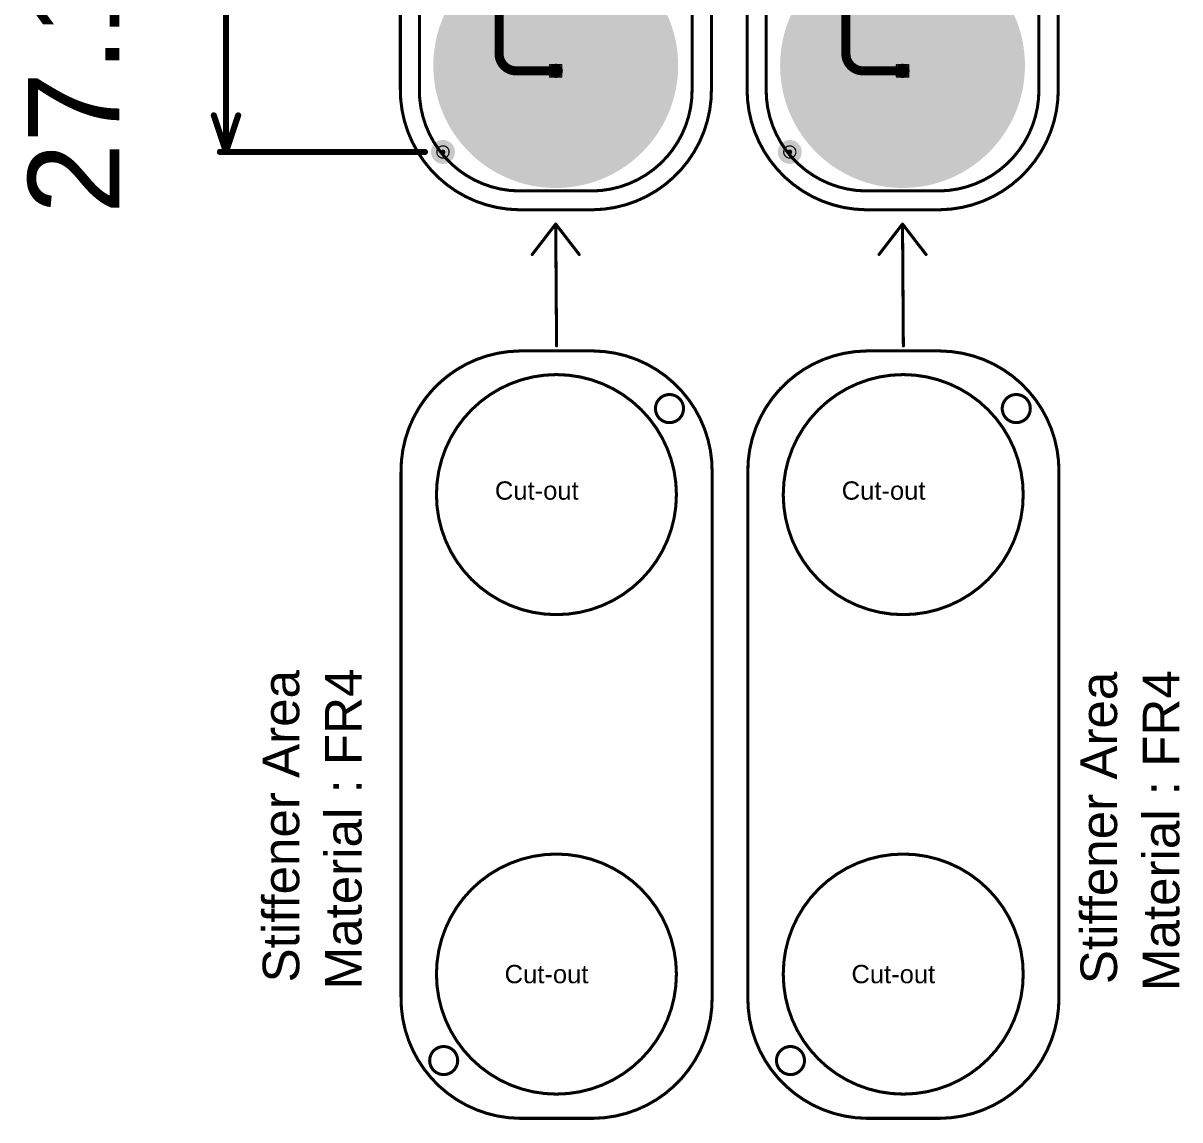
# Model space of a CAD drawing. Header units: inches. Extents: x -17 to 349, y -40 to 215.
# Drawn here: x -17.5 to 30.71, y -40.32 to 5.37 of the extents above; entities that cross this region are included whole.
import ezdxf

# ---------------------------------------------------------------- set-up
doc = ezdxf.new("R2010")
doc.units = ezdxf.units.IN
for name, color, linetype in [('Board Outline', 216, 'Continuous'), ('Bottom Layer', 5, 'Continuous'), ('Bottom Overlay', 54, 'Continuous'), ('Bottom Paste', 16, 'Continuous'), ('Bottom Solder', 6, 'Continuous'), ('Dimension', 6, 'Continuous'), ('Drill Drawing', 1, 'Continuous'), ('Fabrication', 76, 'Continuous'), ('Pad Holes', 156, 'Continuous'), ('Top Layer', 1, 'Continuous'), ('Top Solder', 216, 'Continuous'), ('Via Holes', 16, 'Continuous')]:
    doc.layers.add(name, color=color, linetype=linetype)
doc.styles.add('Arial', font='', dxfattribs={"height": 0.2})
doc.styles.get('Arial').set_extended_font_data('Arial')

# ---------------------------------------------------------------- blocks, each defined once
blk = doc.blocks.new('EMG_2_PAD_B_39')
at = {"layer": 'Bottom Layer'}
h = blk.add_hatch(color=5, dxfattribs=at)
edge = h.paths.add_edge_path()
edge.add_arc((0, 9.987), 5, 0, 360)
h = blk.add_hatch(color=5, dxfattribs=at)
edge = h.paths.add_edge_path()
edge.add_arc((0, -9.987), 5, 0, 360)
at = {"layer": 'Bottom Paste'}
h = blk.add_hatch(color=16, dxfattribs=at)
edge = h.paths.add_edge_path()
edge.add_arc((0, 9.987), 5, 0, 360)
h = blk.add_hatch(color=16, dxfattribs=at)
edge = h.paths.add_edge_path()
edge.add_arc((0, -9.987), 5, 0, 360)
at = {"layer": 'Bottom Solder'}
h = blk.add_hatch(color=6, dxfattribs=at)
edge = h.paths.add_edge_path()
edge.add_arc((0, 9.987), 5.102, 0, 360)
h = blk.add_hatch(color=6, dxfattribs=at)
edge = h.paths.add_edge_path()
edge.add_arc((0, -9.987), 5.102, 0, 360)
at = {"layer": 'Bottom Overlay'}
for points in [[(-5.683, 10.966, 0.127, 0.127, -0.414214), (-1.531, 15.213, 0.127, 0.127, 0)], [(-1.531, 15.213, 0.127, 0.127, 0), (1.531, 15.213, 0.127, 0.127, 0)], [(1.531, 15.213, 0.127, 0.127, -0.414214), (5.683, 10.966, 0.127, 0.127, 0)], [(-5.683, -10.966, 0.127, 0.127, 0), (-5.683, 10.966, 0.127, 0.127, 0)], [(5.683, -10.966, 0.127, 0.127, 0), (5.683, 10.966, 0.127, 0.127, 0)], [(-1.531, -15.213, 0.127, 0.127, -0.414214), (-5.683, -10.966, 0.127, 0.127, 0)], [(5.683, -10.966, 0.127, 0.127, -0.414214), (1.531, -15.213, 0.127, 0.127, 0)], [(-1.531, -15.213, 0.127, 0.127, 0), (1.531, -15.213, 0.127, 0.127, 0)]]:
    blk.add_lwpolyline(points, format="xyseb", dxfattribs=at)
for points in [[(-1.562, 15.213, 0.0635, 0.0635, 1), (-1.499, 15.213, 0.0635, 0.0635, 1)], [(-1.562, 15.213, 0.0635, 0.0635, 1), (-1.499, 15.213, 0.0635, 0.0635, 1)], [(1.499, 15.213, 0.0635, 0.0635, 1), (1.562, 15.213, 0.0635, 0.0635, 1)], [(1.499, 15.213, 0.0635, 0.0635, 1), (1.562, 15.213, 0.0635, 0.0635, 1)], [(-5.715, 10.966, 0.0635, 0.0635, 1), (-5.652, 10.966, 0.0635, 0.0635, 1)], [(-5.715, 10.966, 0.0635, 0.0635, 1), (-5.652, 10.966, 0.0635, 0.0635, 1)], [(5.651, 10.966, 0.0635, 0.0635, 1), (5.715, 10.966, 0.0635, 0.0635, 1)], [(5.651, 10.966, 0.0635, 0.0635, 1), (5.715, 10.966, 0.0635, 0.0635, 1)], [(-5.715, -10.966, 0.0635, 0.0635, 1), (-5.652, -10.966, 0.0635, 0.0635, 1)], [(-5.715, -10.966, 0.0635, 0.0635, 1), (-5.652, -10.966, 0.0635, 0.0635, 1)], [(5.651, -10.966, 0.0635, 0.0635, 1), (5.715, -10.966, 0.0635, 0.0635, 1)], [(5.651, -10.966, 0.0635, 0.0635, 1), (5.715, -10.966, 0.0635, 0.0635, 1)], [(-1.562, -15.213, 0.0635, 0.0635, 1), (-1.499, -15.213, 0.0635, 0.0635, 1)], [(-1.562, -15.213, 0.0635, 0.0635, 1), (-1.499, -15.213, 0.0635, 0.0635, 1)], [(1.499, -15.213, 0.0635, 0.0635, 1), (1.562, -15.213, 0.0635, 0.0635, 1)], [(1.499, -15.213, 0.0635, 0.0635, 1), (1.562, -15.213, 0.0635, 0.0635, 1)]]:
    blk.add_lwpolyline(points, format="xyseb", close=True, dxfattribs=at)
blk = doc.blocks.new('EMG_2_PAD_B_40')
at = {"layer": 'Bottom Layer'}
h = blk.add_hatch(color=5, dxfattribs=at)
edge = h.paths.add_edge_path()
edge.add_arc((0, 9.987), 5, 0, 360)
h = blk.add_hatch(color=5, dxfattribs=at)
edge = h.paths.add_edge_path()
edge.add_arc((0, -9.987), 5, 0, 360)
at = {"layer": 'Bottom Paste'}
h = blk.add_hatch(color=16, dxfattribs=at)
edge = h.paths.add_edge_path()
edge.add_arc((0, 9.987), 5, 0, 360)
h = blk.add_hatch(color=16, dxfattribs=at)
edge = h.paths.add_edge_path()
edge.add_arc((0, -9.987), 5, 0, 360)
at = {"layer": 'Bottom Solder'}
h = blk.add_hatch(color=6, dxfattribs=at)
edge = h.paths.add_edge_path()
edge.add_arc((0, 9.987), 5.102, 0, 360)
h = blk.add_hatch(color=6, dxfattribs=at)
edge = h.paths.add_edge_path()
edge.add_arc((0, -9.987), 5.102, 0, 360)
at = {"layer": 'Bottom Overlay'}
for points in [[(-5.683, 10.966, 0.127, 0.127, -0.414214), (-1.531, 15.213, 0.127, 0.127, 0)], [(-1.531, 15.213, 0.127, 0.127, 0), (1.531, 15.213, 0.127, 0.127, 0)], [(1.531, 15.213, 0.127, 0.127, -0.414214), (5.683, 10.966, 0.127, 0.127, 0)], [(-5.683, -10.966, 0.127, 0.127, 0), (-5.683, 10.966, 0.127, 0.127, 0)], [(5.683, -10.966, 0.127, 0.127, 0), (5.683, 10.966, 0.127, 0.127, 0)], [(-1.531, -15.213, 0.127, 0.127, -0.414214), (-5.683, -10.966, 0.127, 0.127, 0)], [(5.683, -10.966, 0.127, 0.127, -0.414214), (1.531, -15.213, 0.127, 0.127, 0)], [(-1.531, -15.213, 0.127, 0.127, 0), (1.531, -15.213, 0.127, 0.127, 0)]]:
    blk.add_lwpolyline(points, format="xyseb", dxfattribs=at)
for points in [[(-1.562, 15.213, 0.0635, 0.0635, 1), (-1.499, 15.213, 0.0635, 0.0635, 1)], [(-1.562, 15.213, 0.0635, 0.0635, 1), (-1.499, 15.213, 0.0635, 0.0635, 1)], [(1.499, 15.213, 0.0635, 0.0635, 1), (1.562, 15.213, 0.0635, 0.0635, 1)], [(1.499, 15.213, 0.0635, 0.0635, 1), (1.562, 15.213, 0.0635, 0.0635, 1)], [(-5.715, 10.966, 0.0635, 0.0635, 1), (-5.652, 10.966, 0.0635, 0.0635, 1)], [(-5.715, 10.966, 0.0635, 0.0635, 1), (-5.652, 10.966, 0.0635, 0.0635, 1)], [(5.651, 10.966, 0.0635, 0.0635, 1), (5.715, 10.966, 0.0635, 0.0635, 1)], [(5.651, 10.966, 0.0635, 0.0635, 1), (5.715, 10.966, 0.0635, 0.0635, 1)], [(-5.715, -10.966, 0.0635, 0.0635, 1), (-5.652, -10.966, 0.0635, 0.0635, 1)], [(-5.715, -10.966, 0.0635, 0.0635, 1), (-5.652, -10.966, 0.0635, 0.0635, 1)], [(5.651, -10.966, 0.0635, 0.0635, 1), (5.715, -10.966, 0.0635, 0.0635, 1)], [(5.651, -10.966, 0.0635, 0.0635, 1), (5.715, -10.966, 0.0635, 0.0635, 1)], [(-1.562, -15.213, 0.0635, 0.0635, 1), (-1.499, -15.213, 0.0635, 0.0635, 1)], [(-1.562, -15.213, 0.0635, 0.0635, 1), (-1.499, -15.213, 0.0635, 0.0635, 1)], [(1.499, -15.213, 0.0635, 0.0635, 1), (1.562, -15.213, 0.0635, 0.0635, 1)], [(1.499, -15.213, 0.0635, 0.0635, 1), (1.562, -15.213, 0.0635, 0.0635, 1)]]:
    blk.add_lwpolyline(points, format="xyseb", close=True, dxfattribs=at)

msp = doc.modelspace()

# ---------------------------------------------------------------- hatches: boundary and pattern name
at = {"layer": 'Bottom Layer'}
h = msp.add_hatch(color=5, dxfattribs=at)
edge = h.paths.add_edge_path()
edge.add_arc((4.699, 3.379), 0.3, 0, 360)
h = msp.add_hatch(color=5, dxfattribs=at)
edge = h.paths.add_edge_path()
edge.add_arc((19.151, 3.379), 0.3, 0, 360)
at = {"layer": 'Bottom Solder'}
h = msp.add_hatch(color=6, dxfattribs=at)
edge = h.paths.add_edge_path()
edge.add_arc((0, 0), 0.102, 0, 360)
h = msp.add_hatch(color=6, dxfattribs=at)
edge = h.paths.add_edge_path()
edge.add_arc((14.452, 0), 0.102, 0, 360)
at = {"layer": 'Pad Holes'}
h = msp.add_hatch(color=7, dxfattribs=at)
edge = h.paths.add_edge_path()
edge.add_arc((0, 0), 0.5, 0, 360)
h = msp.add_hatch(color=7, dxfattribs=at)
edge = h.paths.add_edge_path()
edge.add_arc((14.452, 0), 0.5, 0, 360)
at = {"layer": 'Top Layer'}
h = msp.add_hatch(color=1, dxfattribs=at)
edge = h.paths.add_edge_path()
edge.add_arc((4.699, 3.379), 0.3, 0, 360)
h = msp.add_hatch(color=1, dxfattribs=at)
edge = h.paths.add_edge_path()
edge.add_arc((19.151, 3.379), 0.3, 0, 360)
at = {"layer": 'Top Solder'}
h = msp.add_hatch(color=216, dxfattribs=at)
edge = h.paths.add_edge_path()
edge.add_arc((0, 0), 0.102, 0, 360)
h = msp.add_hatch(color=216, dxfattribs=at)
edge = h.paths.add_edge_path()
edge.add_arc((14.452, 0), 0.102, 0, 360)
at = {"layer": 'Via Holes'}
h = msp.add_hatch(color=7, dxfattribs=at)
edge = h.paths.add_edge_path()
edge.add_arc((4.699, 3.379), 0.15, 0, 360)
h = msp.add_hatch(color=7, dxfattribs=at)
edge = h.paths.add_edge_path()
edge.add_arc((19.151, 3.379), 0.15, 0, 360)

# ---------------------------------------------------------------- linework, layer by layer
at = {"layer": 'Board Outline'}
for points in [[(-1.778, 2.648, 0.127, 0.127, 0), (-1.778, 24.504, 0.127, 0.127, 0)], [(11.188, 24.504, 0.127, 0.127, 0), (11.188, 2.648, 0.127, 0.127, 0)], [(11.188, 24.504, 0.127, 0.127, 0), (11.188, 2.648, 0.127, 0.127, 0)], [(12.674, 2.648, 0.127, 0.127, 0), (12.674, 24.504, 0.127, 0.127, 0)], [(25.64, 24.504, 0.127, 0.127, 0), (25.64, 2.648, 0.127, 0.127, 0)], [(3.166, -2.408, 0.127, 0.127, -0.414214), (-1.778, 2.648, 0.127, 0.127, 0)], [(11.188, 2.648, 0.127, 0.127, -0.414214), (6.245, -2.408, 0.127, 0.127, 0)], [(17.618, -2.408, 0.127, 0.127, -0.414214), (12.674, 2.648, 0.127, 0.127, 0)], [(25.64, 2.648, 0.127, 0.127, -0.414214), (20.697, -2.408, 0.127, 0.127, 0)], [(3.166, -2.408, 0.127, 0.127, 0), (6.245, -2.408, 0.127, 0.127, 0)], [(17.618, -2.408, 0.127, 0.127, 0), (20.697, -2.408, 0.127, 0.127, 0)]]:
    msp.add_lwpolyline(points, format="xyseb", dxfattribs=at)
for points in [[(-1.81, 2.648, 0.0635, 0.0635, 1), (-1.746, 2.648, 0.0635, 0.0635, 1)], [(-1.81, 2.648, 0.0635, 0.0635, 1), (-1.746, 2.648, 0.0635, 0.0635, 1)], [(11.157, 2.648, 0.0635, 0.0635, 1), (11.22, 2.648, 0.0635, 0.0635, 1)], [(11.157, 2.648, 0.0635, 0.0635, 1), (11.22, 2.648, 0.0635, 0.0635, 1)], [(11.157, 2.648, 0.0635, 0.0635, 1), (11.22, 2.648, 0.0635, 0.0635, 1)], [(12.642, 2.648, 0.0635, 0.0635, 1), (12.706, 2.648, 0.0635, 0.0635, 1)], [(12.642, 2.648, 0.0635, 0.0635, 1), (12.706, 2.648, 0.0635, 0.0635, 1)], [(25.609, 2.648, 0.0635, 0.0635, 1), (25.672, 2.648, 0.0635, 0.0635, 1)], [(25.609, 2.648, 0.0635, 0.0635, 1), (25.672, 2.648, 0.0635, 0.0635, 1)], [(3.134, -2.408, 0.0635, 0.0635, 1), (3.197, -2.408, 0.0635, 0.0635, 1)], [(3.134, -2.408, 0.0635, 0.0635, 1), (3.197, -2.408, 0.0635, 0.0635, 1)], [(6.213, -2.408, 0.0635, 0.0635, 1), (6.277, -2.408, 0.0635, 0.0635, 1)], [(6.213, -2.408, 0.0635, 0.0635, 1), (6.277, -2.408, 0.0635, 0.0635, 1)], [(17.586, -2.408, 0.0635, 0.0635, 1), (17.649, -2.408, 0.0635, 0.0635, 1)], [(17.586, -2.408, 0.0635, 0.0635, 1), (17.649, -2.408, 0.0635, 0.0635, 1)], [(20.665, -2.408, 0.0635, 0.0635, 1), (20.729, -2.408, 0.0635, 0.0635, 1)], [(20.665, -2.408, 0.0635, 0.0635, 1), (20.729, -2.408, 0.0635, 0.0635, 1)]]:
    msp.add_lwpolyline(points, format="xyseb", close=True, dxfattribs=at)
at = {"layer": 'Dimension'}
for points in [[(-9.042, 0, 0.254, 0.254, 0), (-9.042, 13.58, 0.254, 0.254, 0)], [(-9.55, 1.524, 0.254, 0.254, 0), (-9.042, 0, 0.254, 0.254, 0)], [(-9.042, 0, 0.254, 0.254, 0), (-8.534, 1.524, 0.254, 0.254, 0)], [(-9.296, 0, 0.254, 0.254, 0), (-0.754, 0, 0.254, 0.254, 0)]]:
    msp.add_lwpolyline(points, format="xyseb", dxfattribs=at)
for points in [[(-9.614, 1.524, 0.127, 0.127, 1), (-9.487, 1.524, 0.127, 0.127, 1)], [(-8.598, 1.524, 0.127, 0.127, 1), (-8.471, 1.524, 0.127, 0.127, 1)], [(-9.36, 0, 0.127, 0.127, 1), (-9.233, 0, 0.127, 0.127, 1)], [(-9.106, 0, 0.127, 0.127, 1), (-8.979, 0, 0.127, 0.127, 1)], [(-9.106, 0, 0.127, 0.127, 1), (-8.979, 0, 0.127, 0.127, 1)], [(-9.106, 0, 0.127, 0.127, 1), (-8.979, 0, 0.127, 0.127, 1)], [(-0.817, 0, 0.127, 0.127, 1), (-0.69, 0, 0.127, 0.127, 1)]]:
    msp.add_lwpolyline(points, format="xyseb", close=True, dxfattribs=at)
at = {"layer": 'Drill Drawing'}
for points in [[(4.445, 3.633, 0.0508, 0.0508, 0), (4.953, 3.633, 0.0508, 0.0508, 0)], [(4.445, 3.125, 0.0508, 0.0508, 0), (4.445, 3.633, 0.0508, 0.0508, 0)], [(4.953, 3.125, 0.0508, 0.0508, 0), (4.953, 3.633, 0.0508, 0.0508, 0)], [(18.897, 3.633, 0.0508, 0.0508, 0), (19.405, 3.633, 0.0508, 0.0508, 0)], [(18.897, 3.125, 0.0508, 0.0508, 0), (18.897, 3.633, 0.0508, 0.0508, 0)], [(19.405, 3.125, 0.0508, 0.0508, 0), (19.405, 3.633, 0.0508, 0.0508, 0)], [(4.445, 3.125, 0.0508, 0.0508, 0), (4.953, 3.125, 0.0508, 0.0508, 0)], [(18.897, 3.125, 0.0508, 0.0508, 0), (19.405, 3.125, 0.0508, 0.0508, 0)]]:
    msp.add_lwpolyline(points, format="xyseb", dxfattribs=at)
for points in [[(4.432, 3.633, 0.0254, 0.0254, 1), (4.458, 3.633, 0.0254, 0.0254, 1)], [(4.432, 3.633, 0.0254, 0.0254, 1), (4.458, 3.633, 0.0254, 0.0254, 1)], [(4.94, 3.633, 0.0254, 0.0254, 1), (4.966, 3.633, 0.0254, 0.0254, 1)], [(4.94, 3.633, 0.0254, 0.0254, 1), (4.966, 3.633, 0.0254, 0.0254, 1)], [(18.884, 3.633, 0.0254, 0.0254, 1), (18.91, 3.633, 0.0254, 0.0254, 1)], [(18.884, 3.633, 0.0254, 0.0254, 1), (18.91, 3.633, 0.0254, 0.0254, 1)], [(19.392, 3.633, 0.0254, 0.0254, 1), (19.418, 3.633, 0.0254, 0.0254, 1)], [(19.392, 3.633, 0.0254, 0.0254, 1), (19.418, 3.633, 0.0254, 0.0254, 1)], [(4.432, 3.125, 0.0254, 0.0254, 1), (4.458, 3.125, 0.0254, 0.0254, 1)], [(4.432, 3.125, 0.0254, 0.0254, 1), (4.458, 3.125, 0.0254, 0.0254, 1)], [(4.94, 3.125, 0.0254, 0.0254, 1), (4.966, 3.125, 0.0254, 0.0254, 1)], [(4.94, 3.125, 0.0254, 0.0254, 1), (4.966, 3.125, 0.0254, 0.0254, 1)], [(18.884, 3.125, 0.0254, 0.0254, 1), (18.91, 3.125, 0.0254, 0.0254, 1)], [(18.884, 3.125, 0.0254, 0.0254, 1), (18.91, 3.125, 0.0254, 0.0254, 1)], [(19.392, 3.125, 0.0254, 0.0254, 1), (19.418, 3.125, 0.0254, 0.0254, 1)], [(19.392, 3.125, 0.0254, 0.0254, 1), (19.418, 3.125, 0.0254, 0.0254, 1)], [(0.254, 0, 0.0508, 0.0508, 1), (-0.254, 0, 0.0508, 0.0508, 1)], [(-0.267, 0, 0.0254, 0.0254, 1), (-0.241, 0, 0.0254, 0.0254, 1)], [(0.241, 0, 0.0254, 0.0254, 1), (0.267, 0, 0.0254, 0.0254, 1)], [(14.706, 0, 0.0508, 0.0508, 1), (14.198, 0, 0.0508, 0.0508, 1)], [(14.185, 0, 0.0254, 0.0254, 1), (14.211, 0, 0.0254, 0.0254, 1)], [(14.693, 0, 0.0254, 0.0254, 1), (14.719, 0, 0.0254, 0.0254, 1)]]:
    msp.add_lwpolyline(points, format="xyseb", close=True, dxfattribs=at)
at = {"layer": 'Fabrication'}
for points in [[(4.699, 3.602, 0.127, 0.127, 0), (4.699, 3.602, 0.127, 0.127, 0)], [(4.699, 3.602, 0.127, 0.127, 0), (4.699, 3.602, 0.127, 0.127, 0)], [(3.718, -4.271, 0.127, 0.127, 0), (4.698, -3.001, 0.127, 0.127, 0)], [(4.698, -3.001, 0.127, 0.127, 0), (5.678, -4.271, 0.127, 0.127, 0)], [(4.698, -3.001, 0.127, 0.127, 0), (4.734, -8.081, 0.127, 0.127, 0)], [(18.17, -4.271, 0.127, 0.127, 0), (19.15, -3.001, 0.127, 0.127, 0)], [(19.15, -3.001, 0.127, 0.127, 0), (20.13, -4.271, 0.127, 0.127, 0)], [(19.15, -3.001, 0.127, 0.127, 0), (19.186, -8.081, 0.127, 0.127, 0)], [(-1.749, -13.346, 0.127, 0.127, -0.414214), (3.194, -8.29, 0.127, 0.127, 0)], [(3.194, -8.29, 0.127, 0.127, 0), (6.274, -8.29, 0.127, 0.127, 0)], [(6.274, -8.29, 0.127, 0.127, -0.414214), (11.217, -13.346, 0.127, 0.127, 0)], [(12.703, -13.346, 0.127, 0.127, -0.414214), (17.646, -8.29, 0.127, 0.127, 0)], [(17.646, -8.29, 0.127, 0.127, 0), (20.726, -8.29, 0.127, 0.127, 0)], [(20.726, -8.29, 0.127, 0.127, -0.414214), (25.669, -13.346, 0.127, 0.127, 0)], [(-1.749, -13.346, 0.127, 0.127, -0.244175), (0.329, -9.232, 0.127, 0.127, 0)], [(12.703, -13.346, 0.127, 0.127, -0.244175), (14.781, -9.232, 0.127, 0.127, 0)], [(-1.749, -35.201, 0.127, 0.127, 0), (-1.749, -13.346, 0.127, 0.127, 0)], [(11.217, -13.346, 0.127, 0.127, 0), (11.217, -35.201, 0.127, 0.127, 0)], [(12.703, -35.201, 0.127, 0.127, 0), (12.703, -13.346, 0.127, 0.127, 0)], [(25.669, -13.346, 0.127, 0.127, 0), (25.669, -35.201, 0.127, 0.127, 0)], [(3.194, -40.257, 0.127, 0.127, -0.414214), (-1.749, -35.201, 0.127, 0.127, 0)], [(11.217, -35.201, 0.127, 0.127, -0.414214), (6.274, -40.257, 0.127, 0.127, 0)], [(17.647, -40.257, 0.127, 0.127, -0.414214), (12.703, -35.201, 0.127, 0.127, 0)], [(25.669, -35.201, 0.127, 0.127, -0.414214), (20.726, -40.257, 0.127, 0.127, 0)], [(3.194, -40.257, 0.127, 0.127, 0), (6.274, -40.257, 0.127, 0.127, 0)], [(17.647, -40.257, 0.127, 0.127, 0), (20.726, -40.257, 0.127, 0.127, 0)]]:
    msp.add_lwpolyline(points, format="xyseb", dxfattribs=at)
for points in [[(4.667, 3.602, 0.0635, 0.0635, 1), (4.731, 3.602, 0.0635, 0.0635, 1)], [(4.667, 3.602, 0.0635, 0.0635, 1), (4.731, 3.602, 0.0635, 0.0635, 1)], [(4.667, 3.602, 0.0635, 0.0635, 1), (4.731, 3.602, 0.0635, 0.0635, 1)], [(4.667, 3.602, 0.0635, 0.0635, 1), (4.731, 3.602, 0.0635, 0.0635, 1)], [(4.667, -3.001, 0.0635, 0.0635, 1), (4.73, -3.001, 0.0635, 0.0635, 1)], [(4.667, -3.001, 0.0635, 0.0635, 1), (4.73, -3.001, 0.0635, 0.0635, 1)], [(4.667, -3.001, 0.0635, 0.0635, 1), (4.73, -3.001, 0.0635, 0.0635, 1)], [(19.119, -3.001, 0.0635, 0.0635, 1), (19.182, -3.001, 0.0635, 0.0635, 1)], [(19.119, -3.001, 0.0635, 0.0635, 1), (19.182, -3.001, 0.0635, 0.0635, 1)], [(19.119, -3.001, 0.0635, 0.0635, 1), (19.182, -3.001, 0.0635, 0.0635, 1)], [(3.687, -4.271, 0.0635, 0.0635, 1), (3.75, -4.271, 0.0635, 0.0635, 1)], [(5.647, -4.271, 0.0635, 0.0635, 1), (5.71, -4.271, 0.0635, 0.0635, 1)], [(18.139, -4.271, 0.0635, 0.0635, 1), (18.202, -4.271, 0.0635, 0.0635, 1)], [(20.099, -4.271, 0.0635, 0.0635, 1), (20.162, -4.271, 0.0635, 0.0635, 1)], [(4.703, -8.081, 0.0635, 0.0635, 1), (4.766, -8.081, 0.0635, 0.0635, 1)], [(19.155, -8.081, 0.0635, 0.0635, 1), (19.218, -8.081, 0.0635, 0.0635, 1)], [(3.163, -8.29, 0.0635, 0.0635, 1), (3.226, -8.29, 0.0635, 0.0635, 1)], [(3.163, -8.29, 0.0635, 0.0635, 1), (3.226, -8.29, 0.0635, 0.0635, 1)], [(6.242, -8.29, 0.0635, 0.0635, 1), (6.306, -8.29, 0.0635, 0.0635, 1)], [(6.242, -8.29, 0.0635, 0.0635, 1), (6.306, -8.29, 0.0635, 0.0635, 1)], [(17.615, -8.29, 0.0635, 0.0635, 1), (17.678, -8.29, 0.0635, 0.0635, 1)], [(17.615, -8.29, 0.0635, 0.0635, 1), (17.678, -8.29, 0.0635, 0.0635, 1)], [(20.694, -8.29, 0.0635, 0.0635, 1), (20.758, -8.29, 0.0635, 0.0635, 1)], [(20.694, -8.29, 0.0635, 0.0635, 1), (20.758, -8.29, 0.0635, 0.0635, 1)], [(9.728, -14.274, 0.127, 0.127, 1), (-0.272, -14.274, 0.127, 0.127, 1)], [(0.297, -9.232, 0.0635, 0.0635, 1), (0.361, -9.232, 0.0635, 0.0635, 1)], [(24.18, -14.274, 0.127, 0.127, 1), (14.18, -14.274, 0.127, 0.127, 1)], [(14.749, -9.232, 0.0635, 0.0635, 1), (14.813, -9.232, 0.0635, 0.0635, 1)], [(10.024, -10.69, 0.127, 0.127, 1), (8.855, -10.69, 0.127, 0.127, 1)], [(24.476, -10.69, 0.127, 0.127, 1), (23.307, -10.69, 0.127, 0.127, 1)], [(8.823, -10.69, 0.0635, 0.0635, 1), (8.887, -10.69, 0.0635, 0.0635, 1)], [(9.992, -10.69, 0.0635, 0.0635, 1), (10.055, -10.69, 0.0635, 0.0635, 1)], [(23.275, -10.69, 0.0635, 0.0635, 1), (23.339, -10.69, 0.0635, 0.0635, 1)], [(24.444, -10.69, 0.0635, 0.0635, 1), (24.507, -10.69, 0.0635, 0.0635, 1)], [(-1.781, -13.346, 0.0635, 0.0635, 1), (-1.717, -13.346, 0.0635, 0.0635, 1)], [(-1.781, -13.346, 0.0635, 0.0635, 1), (-1.717, -13.346, 0.0635, 0.0635, 1)], [(-1.781, -13.346, 0.0635, 0.0635, 1), (-1.717, -13.346, 0.0635, 0.0635, 1)], [(11.186, -13.346, 0.0635, 0.0635, 1), (11.249, -13.346, 0.0635, 0.0635, 1)], [(11.186, -13.346, 0.0635, 0.0635, 1), (11.249, -13.346, 0.0635, 0.0635, 1)], [(12.671, -13.346, 0.0635, 0.0635, 1), (12.735, -13.346, 0.0635, 0.0635, 1)], [(12.671, -13.346, 0.0635, 0.0635, 1), (12.735, -13.346, 0.0635, 0.0635, 1)], [(12.671, -13.346, 0.0635, 0.0635, 1), (12.735, -13.346, 0.0635, 0.0635, 1)], [(25.638, -13.346, 0.0635, 0.0635, 1), (25.701, -13.346, 0.0635, 0.0635, 1)], [(25.638, -13.346, 0.0635, 0.0635, 1), (25.701, -13.346, 0.0635, 0.0635, 1)], [(-0.304, -14.274, 0.0635, 0.0635, 1), (-0.24, -14.274, 0.0635, 0.0635, 1)], [(9.696, -14.274, 0.0635, 0.0635, 1), (9.76, -14.274, 0.0635, 0.0635, 1)], [(14.148, -14.274, 0.0635, 0.0635, 1), (14.212, -14.274, 0.0635, 0.0635, 1)], [(24.148, -14.274, 0.0635, 0.0635, 1), (24.212, -14.274, 0.0635, 0.0635, 1)], [(9.728, -34.248, 0.127, 0.127, 1), (-0.272, -34.248, 0.127, 0.127, 1)], [(24.18, -34.248, 0.127, 0.127, 1), (14.18, -34.248, 0.127, 0.127, 1)], [(-0.304, -34.248, 0.0635, 0.0635, 1), (-0.24, -34.248, 0.0635, 0.0635, 1)], [(9.696, -34.248, 0.0635, 0.0635, 1), (9.76, -34.248, 0.0635, 0.0635, 1)], [(14.148, -34.248, 0.0635, 0.0635, 1), (14.212, -34.248, 0.0635, 0.0635, 1)], [(24.148, -34.248, 0.0635, 0.0635, 1), (24.212, -34.248, 0.0635, 0.0635, 1)], [(-1.781, -35.201, 0.0635, 0.0635, 1), (-1.717, -35.201, 0.0635, 0.0635, 1)], [(-1.781, -35.201, 0.0635, 0.0635, 1), (-1.717, -35.201, 0.0635, 0.0635, 1)], [(11.186, -35.201, 0.0635, 0.0635, 1), (11.249, -35.201, 0.0635, 0.0635, 1)], [(11.186, -35.201, 0.0635, 0.0635, 1), (11.249, -35.201, 0.0635, 0.0635, 1)], [(12.671, -35.201, 0.0635, 0.0635, 1), (12.735, -35.201, 0.0635, 0.0635, 1)], [(12.671, -35.201, 0.0635, 0.0635, 1), (12.735, -35.201, 0.0635, 0.0635, 1)], [(25.638, -35.201, 0.0635, 0.0635, 1), (25.701, -35.201, 0.0635, 0.0635, 1)], [(25.638, -35.201, 0.0635, 0.0635, 1), (25.701, -35.201, 0.0635, 0.0635, 1)], [(0.613, -37.85, 0.127, 0.127, 1), (-0.555, -37.85, 0.127, 0.127, 1)], [(15.065, -37.85, 0.127, 0.127, 1), (13.897, -37.85, 0.127, 0.127, 1)], [(-0.587, -37.85, 0.0635, 0.0635, 1), (-0.524, -37.85, 0.0635, 0.0635, 1)], [(0.581, -37.85, 0.0635, 0.0635, 1), (0.645, -37.85, 0.0635, 0.0635, 1)], [(13.865, -37.85, 0.0635, 0.0635, 1), (13.928, -37.85, 0.0635, 0.0635, 1)], [(15.033, -37.85, 0.0635, 0.0635, 1), (15.097, -37.85, 0.0635, 0.0635, 1)], [(3.163, -40.257, 0.0635, 0.0635, 1), (3.226, -40.257, 0.0635, 0.0635, 1)], [(3.163, -40.257, 0.0635, 0.0635, 1), (3.226, -40.257, 0.0635, 0.0635, 1)], [(6.242, -40.257, 0.0635, 0.0635, 1), (6.306, -40.257, 0.0635, 0.0635, 1)], [(6.242, -40.257, 0.0635, 0.0635, 1), (6.306, -40.257, 0.0635, 0.0635, 1)], [(17.615, -40.257, 0.0635, 0.0635, 1), (17.678, -40.257, 0.0635, 0.0635, 1)], [(17.615, -40.257, 0.0635, 0.0635, 1), (17.678, -40.257, 0.0635, 0.0635, 1)], [(20.694, -40.257, 0.0635, 0.0635, 1), (20.758, -40.257, 0.0635, 0.0635, 1)], [(20.694, -40.257, 0.0635, 0.0635, 1), (20.758, -40.257, 0.0635, 0.0635, 1)]]:
    msp.add_lwpolyline(points, format="xyseb", close=True, dxfattribs=at)
at = {"layer": 'Top Layer'}
for points in [[(2.338, 4.095, 0.381, 0.381, 0), (2.338, 9.525, 0.381, 0.381, 0)], [(16.79, 4.095, 0.381, 0.381, 0), (16.79, 9.525, 0.381, 0.381, 0)], [(3.053, 3.379, 0.381, 0.381, -0.414214), (2.338, 4.095, 0.381, 0.381, 0)], [(17.505, 3.379, 0.381, 0.381, -0.414214), (16.79, 4.095, 0.381, 0.381, 0)], [(3.053, 3.379, 0.381, 0.381, 0), (4.699, 3.379, 0.381, 0.381, 0)], [(17.505, 3.379, 0.381, 0.381, 0), (19.151, 3.379, 0.381, 0.381, 0)]]:
    msp.add_lwpolyline(points, format="xyseb", dxfattribs=at)
for points in [[(2.242, 4.095, 0.191, 0.191, 1), (2.433, 4.095, 0.191, 0.191, 1)], [(2.242, 4.095, 0.191, 0.191, 1), (2.433, 4.095, 0.191, 0.191, 1)], [(16.694, 4.095, 0.191, 0.191, 1), (16.885, 4.095, 0.191, 0.191, 1)], [(16.694, 4.095, 0.191, 0.191, 1), (16.885, 4.095, 0.191, 0.191, 1)], [(2.958, 3.379, 0.191, 0.191, 1), (3.148, 3.379, 0.191, 0.191, 1)], [(2.958, 3.379, 0.191, 0.191, 1), (3.148, 3.379, 0.191, 0.191, 1)], [(4.604, 3.379, 0.191, 0.191, 1), (4.794, 3.379, 0.191, 0.191, 1)], [(17.41, 3.379, 0.191, 0.191, 1), (17.6, 3.379, 0.191, 0.191, 1)], [(17.41, 3.379, 0.191, 0.191, 1), (17.6, 3.379, 0.191, 0.191, 1)], [(19.056, 3.379, 0.191, 0.191, 1), (19.246, 3.379, 0.191, 0.191, 1)]]:
    msp.add_lwpolyline(points, format="xyseb", close=True, dxfattribs=at)

# ---------------------------------------------------------------- block references
for name, p in [('EMG_2_PAD_B_39', (4.699, 13.589)), ('EMG_2_PAD_B_40', (19.151, 13.589))]:
    msp.add_blockref(name, p)

# ---------------------------------------------------------------- texts
at = {"layer": 'Dimension', "style": 'Arial'}
msp.add_text('27.16 (mm)', height=3.81, rotation=90, dxfattribs=at).set_placement((-13.483, -2.587))
at = {"layer": 'Fabrication', "style": 'Arial'}
for p in [(2.164, -14.485), (16.616, -14.485), (2.569, -34.629), (17.021, -34.629)]:
    msp.add_text('Cut-out', height=0.762, dxfattribs=at).set_placement(p)
for s, p in [('Stiffener Area', (-5.989, -34.597)), ('Material : FR4', (-3.393, -34.887)), ('Stiffener Area', (28.091, -34.668)), ('Material : FR4', (30.687, -34.958))]:
    msp.add_text(s, height=1.524, rotation=90, dxfattribs=at).set_placement(p)

doc.saveas('drawing.dxf')
